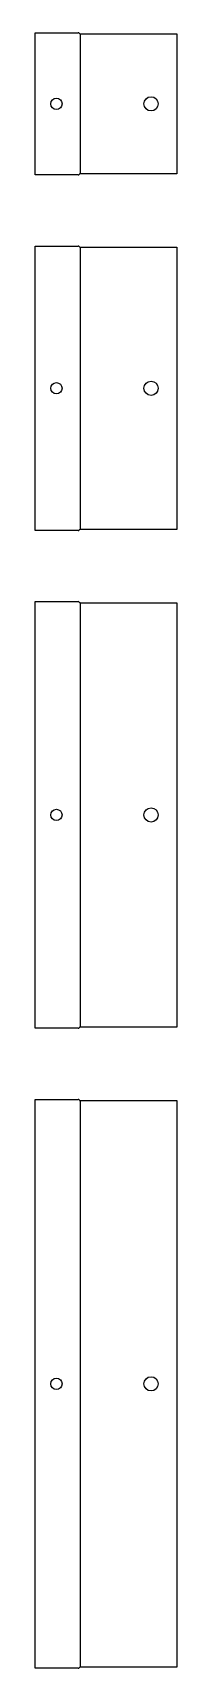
# Model space of a CAD drawing. Extents: x -0.6 to 61, y -51 to 0.5.
# Drawn here: x 0 to 1, y -11 to 0.5 of the extents above; entities that cross this region are included whole.
import ezdxf

# ---------------------------------------------------------------- set-up
doc = ezdxf.new("R2010")
doc.units = 0
doc.layers.add('EL_TRAY', color=1, linetype='Continuous', lineweight=25)

# ---------------------------------------------------------------- blocks, each defined once
blk = doc.blocks.new('EL_VL_LPMZT_100_2')
at = {"layer": 'EL_TRAY'}
blk.add_line((0, 0), (0, 0.5), dxfattribs=at)
blk = doc.blocks.new('EL_VL_LPMZT_200_2')
at = {"layer": 'EL_TRAY'}
blk.add_line((0, 0), (0, 0.5), dxfattribs=at)
blk = doc.blocks.new('EL_VL_LPMZT_300_2')
at = {"layer": 'EL_TRAY'}
blk.add_line((0, 0), (0, 0.5), dxfattribs=at)
blk = doc.blocks.new('EL_VL_LPMZT_400_2')
at = {"layer": 'EL_TRAY'}
blk.add_line((0, 0), (0, 0.5), dxfattribs=at)

msp = doc.modelspace()

# ---------------------------------------------------------------- linework, layer by layer
at = {"layer": 'EL_TRAY'}
for p, q in [((0, -0.5), (0, 0.5)), ((0, 0.5), (0.303, 0.5)), ((0, 0.5), (0, 0.5)), ((0, 0.498), (0, 0.498)), ((0.01, 0.5), (0.01, 0.5)), ((0.01, 0.498), (0.01, 0.498)), ((0.02, 0.5), (0.02, 0.5)), ((0.02, 0.498), (0.02, 0.498)), ((0.312, 0.496), (0.314, 0.494)), ((0.318, 0.492), (0.32, 0.492)), ((0.32, -0.492), (0.32, 0.492)), ((0.32, 0.492), (1, 0.492)), ((1, 0.492), (1, -0.492)), ((0.303, -0.5), (0, -0.5)), ((0.314, -0.494), (0.312, -0.496)), ((0.32, -0.492), (0.318, -0.492)), ((1, -0.492), (0.32, -0.492)), ((0, -3), (0, -1)), ((0, -1), (0.303, -1)), ((0, -1), (0, -1)), ((0, -1.002), (0, -1.002)), ((0.01, -1), (0.01, -1)), ((0.01, -1.002), (0.01, -1.002)), ((0.02, -1), (0.02, -1)), ((0.02, -1.002), (0.02, -1.002)), ((0.312, -1.004), (0.314, -1.006)), ((0.318, -1.008), (0.32, -1.008)), ((0.32, -2.992), (0.32, -1.008)), ((0.32, -1.008), (1, -1.008)), ((1, -1.008), (1, -2.992)), ((0.303, -3), (0, -3)), ((0.314, -2.994), (0.312, -2.996)), ((0.32, -2.992), (0.318, -2.992)), ((1, -2.992), (0.32, -2.992)), ((0, -6.5), (0, -3.5)), ((0, -3.5), (0.303, -3.5)), ((0, -3.5), (0, -3.5)), ((0, -3.502), (0, -3.502)), ((0.01, -3.5), (0.01, -3.5)), ((0.01, -3.502), (0.01, -3.502)), ((0.02, -3.5), (0.02, -3.5)), ((0.02, -3.502), (0.02, -3.502)), ((0.312, -3.504), (0.314, -3.506)), ((0.318, -3.508), (0.32, -3.508)), ((0.32, -6.492), (0.32, -3.508)), ((0.32, -3.508), (1, -3.508)), ((1, -3.508), (1, -6.492)), ((0.303, -6.5), (0, -6.5)), ((0.314, -6.494), (0.312, -6.496)), ((0.32, -6.492), (0.318, -6.492)), ((1, -6.492), (0.32, -6.492)), ((0, -11), (0, -7)), ((0, -7), (0.303, -7)), ((0, -7), (0, -7)), ((0, -7.002), (0, -7.002)), ((0.01, -7), (0.01, -7)), ((0.01, -7.002), (0.01, -7.002)), ((0.02, -7), (0.02, -7)), ((0.02, -7.002), (0.02, -7.002)), ((0.03, -7), (0.03, -7)), ((0.03, -7.002), (0.03, -7.002)), ((0.312, -7.004), (0.314, -7.006)), ((0.318, -7.008), (0.32, -7.008)), ((0.32, -10.992), (0.32, -7.008)), ((0.32, -7.008), (1, -7.008)), ((1, -7.008), (1, -10.992)), ((0.303, -11), (0, -11)), ((0.314, -10.994), (0.312, -10.996)), ((0.32, -10.992), (0.318, -10.992)), ((1, -10.992), (0.32, -10.992))]:
    msp.add_line(p, q, dxfattribs=at)
for centre, radius in [((0.15, 0), 0.04), ((0.818, 0), 0.05), ((0.818, -2), 0.05), ((0.15, -2), 0.04), ((0.15, -5), 0.04), ((0.818, -5), 0.05), ((0.15, -9), 0.04), ((0.818, -9), 0.05)]:
    msp.add_circle(centre, radius, dxfattribs=at)
for centre, radius, start, end in [((0.303, 0.489), 0.011, 41.8103, 90), ((0.318, 0.497), 0.0055, 221.8103, 270), ((0.303, -0.489), 0.011, 270, 318.1897), ((0.318, -0.497), 0.0055, 90, 138.1897), ((0.303, -1.011), 0.011, 41.8103, 90), ((0.318, -1.002), 0.0055, 221.8103, 270), ((0.303, -2.989), 0.011, 270, 318.1897), ((0.318, -2.998), 0.0055, 90, 138.1897), ((0.303, -3.511), 0.011, 41.8103, 90), ((0.318, -3.502), 0.0055, 221.8103, 270), ((0.303, -6.489), 0.011, 270, 318.1897), ((0.318, -6.497), 0.0055, 90, 138.1897), ((0.303, -7.011), 0.011, 41.8103, 90), ((0.318, -7.003), 0.0055, 221.8103, 270), ((0.303, -10.989), 0.011, 270, 318.1897), ((0.318, -10.998), 0.0055, 90, 138.1897)]:
    msp.add_arc(centre, radius, start, end, dxfattribs=at)

# ---------------------------------------------------------------- block references
for name, p in [('EL_VL_LPMZT_100_2', (0, 0)), ('EL_VL_LPMZT_200_2', (0, -2)), ('EL_VL_LPMZT_300_2', (0, -5)), ('EL_VL_LPMZT_400_2', (0, -9))]:
    msp.add_blockref(name, p)

doc.saveas('drawing.dxf')
